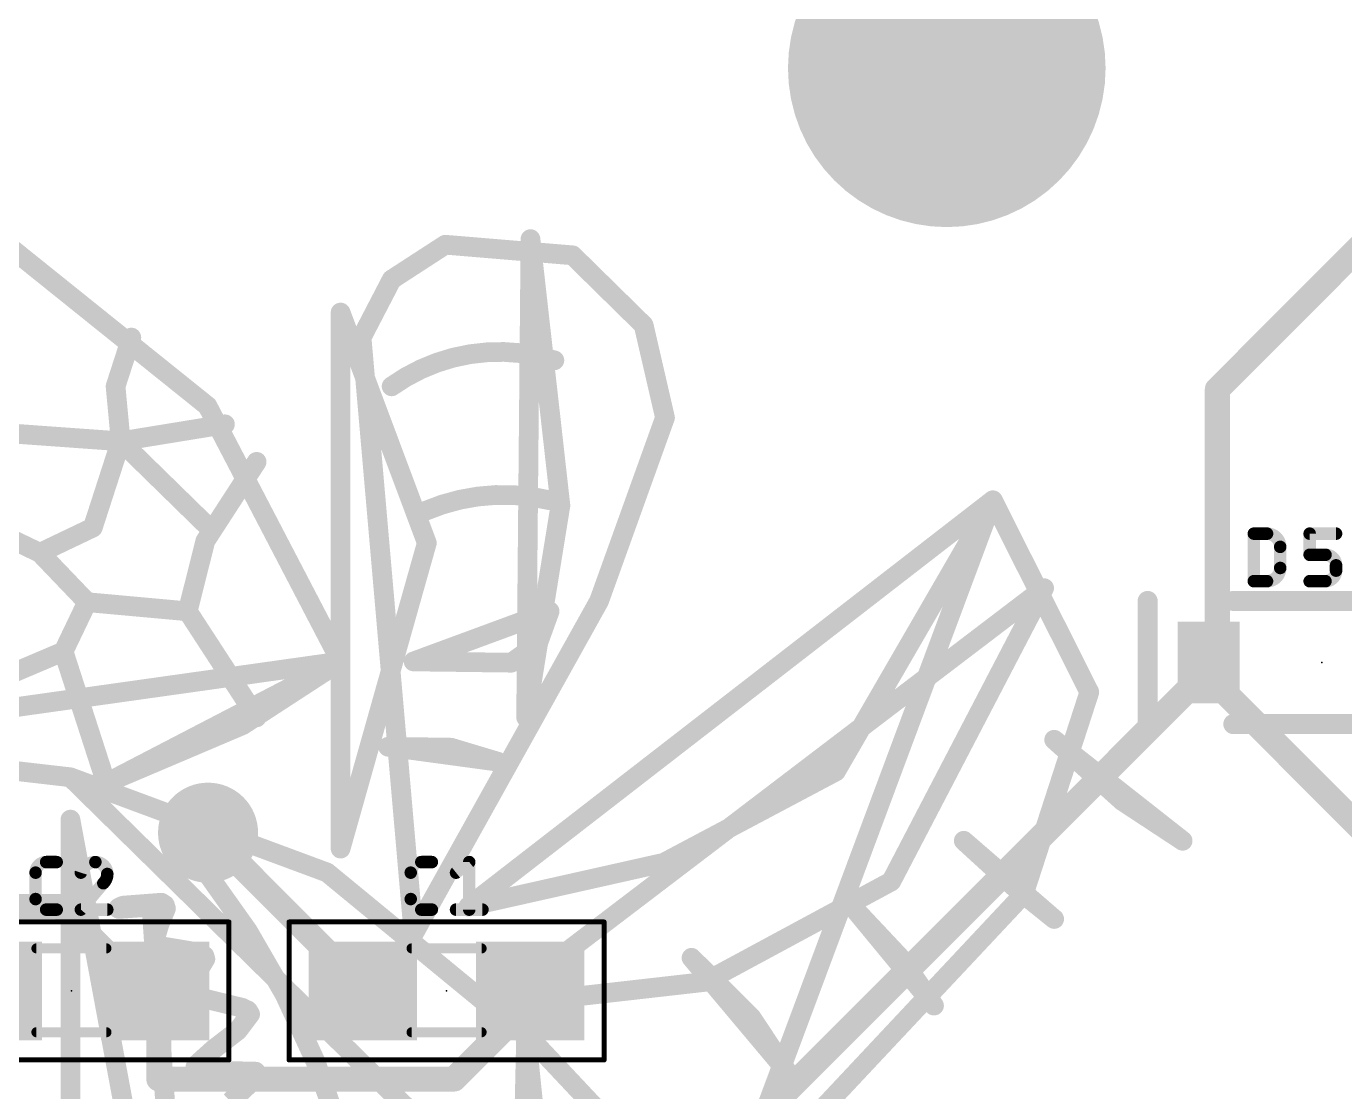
# Model space of a CAD drawing. Extents: x -10 to 314, y -10 to 86.
# Drawn here: x 201.15 to 214.54, y 6.12 to 16.93 of the extents above; entities that cross this region are included whole.
import ezdxf

# ---------------------------------------------------------------- set-up
doc = ezdxf.new("R2010")
doc.units = 0
for name, color, linetype in [('1', 12, 'CONTINUOUS'), ('17', 110, 'CONTINUOUS'), ('18', 110, 'CONTINUOUS'), ('21', 253, 'CONTINUOUS'), ('23', 53, 'CONTINUOUS'), ('25', 253, 'CONTINUOUS'), ('37', 253, 'CONTINUOUS'), ('39', 12, 'CONTINUOUS'), ('51', 253, 'CONTINUOUS')]:
    doc.layers.add(name, color=color, linetype=linetype)

# ---------------------------------------------------------------- blocks, each defined once
blk = doc.blocks.new('RECT')
blk.add_solid([(-0.5, -0.5), (0.5, -0.5), (-0.5, 0.5), (0.5, 0.5)])
blk = doc.blocks.new('ROUNDP')
at = {"const_width": 0.5}
blk.add_lwpolyline([(0, -0.25, 1), (0, 0.25, 1), (0, -0.25)], format="xyb", dxfattribs=at)
blk = doc.blocks.new('ROUNDV')
at = {"const_width": 0.5}
blk.add_lwpolyline([(0, -0.25, 1), (0, 0.25, 1), (0, -0.25)], format="xyb", dxfattribs=at)

msp = doc.modelspace()

# ---------------------------------------------------------------- linework, layer by layer
at = {"layer": '1', "const_width": 0.254}
for points in [[(213.25, 13.25), (216.75, 16.75)], [(213.25, 10.5), (213.25, 13.25)], [(213, 10.25), (213.1625, 10.4775)], [(213.25, 10.5), (213.1625, 10.4775)], [(213.25, 10.25), (213.1625, 10.4775)], [(213, 10.25), (206.25, 3.5)], [(215.5, 8), (213.25, 10.25)], [(203, 8.75), (204.5, 7.25)], [(198.5, 8), (201.5, 8)], [(201.5, 8), (202.25, 7.25)], [(202.25, 7.25), (202.4625, 7.1438)], [(204.5, 7.25), (204.5725, 7.1438)], [(202.5, 7), (202.4625, 7.1438)], [(206.25, 7), (206.2725, 7.1438)], [(202.5, 7), (202.5, 6.25)], [(205.5, 6.25), (206.25, 7)], [(202.5, 6.25), (205.5, 6.25)]]:
    msp.add_lwpolyline(points, dxfattribs=at)
at = {"layer": '1', "const_width": 0.127}
for points in [[(213.3135, 13.25, 1), (213.1865, 13.25)], [(213.2051, 13.2949, 1), (213.2949, 13.2051)], [(213.2218, 10.5003, 1), (213.1032, 10.4547)], [(213.1467, 10.539, 1), (213.1783, 10.416)], [(213.2142, 10.4406, 1), (213.1108, 10.5144)], [(213.2658, 10.4385, 1), (213.2342, 10.5615)], [(213.1865, 10.5, 1), (213.3135, 10.5)], [(212.9483, 10.2869, 1), (213.0517, 10.2131)], [(213.0449, 10.2051, 1), (212.9551, 10.2949)], [(213.2949, 10.2949, 1), (213.2051, 10.2051)], [(213.1907, 10.2272, 1), (213.3093, 10.2728)], [(203.0449, 8.7949, 1), (202.9551, 8.7051)], [(201.5449, 8.0449, 1), (201.4551, 7.9551)], [(201.5, 7.9365, 1), (201.5, 8.0635)], [(202.2784, 7.3068, 1), (202.2216, 7.1932)], [(204.5525, 7.2858, 1), (204.4475, 7.2142)], [(202.2051, 7.2051, 1), (202.2949, 7.2949)], [(202.5239, 7.1598, 1), (202.4011, 7.1277)], [(202.4341, 7.087, 1), (202.4909, 7.2005)], [(204.4551, 7.2051, 1), (204.5449, 7.2949)], [(204.52, 7.108, 1), (204.625, 7.1795)], [(206.3352, 7.1339, 1), (206.2098, 7.1536)], [(202.5635, 7, 1), (202.4365, 7)], [(206.2949, 6.9551, 1), (206.2051, 7.0449)], [(202.4386, 6.984, 1), (202.5614, 7.016)], [(206.1873, 7.0098, 1), (206.3127, 6.9902)], [(202.5, 6.3135, 1), (202.5, 6.1865)], [(202.4365, 6.25, 1), (202.5635, 6.25)], [(205.4551, 6.2949, 1), (205.5449, 6.2051)], [(205.5, 6.1865, 1), (205.5, 6.3135)]]:
    msp.add_lwpolyline(points, format="xyb", dxfattribs=at)
at = {"layer": '21', "const_width": 0.2032}
for points in [[(212.5425, 11.1025), (212.5425, 9.8525)], [(213.4125, 11.1025), (215.2125, 11.1025)], [(213.4125, 9.8525), (215.2125, 9.8525)]]:
    msp.add_lwpolyline(points, dxfattribs=at)
at = {"layer": '21', "const_width": 0.1016}
for points in [[(212.5933, 11.1025, 1), (212.4917, 11.1025)], [(213.4125, 11.1533, 1), (213.4125, 11.0517)], [(213.4125, 9.9033, 1), (213.4125, 9.8017)], [(212.4917, 9.8525, 1), (212.5933, 9.8525)]]:
    msp.add_lwpolyline(points, format="xyb", dxfattribs=at)
at = {"layer": '23'}
for p in [(214.3125, 10.4775), (201.6125, 7.1438), (205.4225, 7.1438)]:
    msp.add_point(p, dxfattribs=at)
at = {"layer": '25', "const_width": 0.127}
for points in [[(213.6207, 11.303), (213.6207, 11.7856)], [(213.6207, 11.7856), (213.7547, 11.7856)], [(214.1876, 11.5711), (214.1876, 11.7856)], [(214.1876, 11.7856), (214.4557, 11.7856)], [(213.8888, 11.6515), (213.8888, 11.4371)], [(214.3485, 11.5711), (214.1876, 11.5711)], [(214.4557, 11.4102), (214.4557, 11.4639)], [(213.7547, 11.303), (213.6207, 11.303)], [(214.1876, 11.303), (214.3485, 11.303)], [(201.3557, 8.4519), (201.4629, 8.4519)], [(205.1657, 8.4519), (205.2729, 8.4519)], [(205.5185, 8.3446), (205.6525, 8.4519)], [(205.6525, 8.4519), (205.6525, 7.9693)], [(201.2484, 8.0765), (201.2484, 8.3446)], [(201.9364, 8.2374), (201.7085, 7.9693)], [(205.0584, 8.0765), (205.0584, 8.3446)], [(201.4629, 7.9693), (201.3557, 7.9693)], [(201.7085, 7.9693), (201.9766, 7.9693)], [(205.2729, 7.9693), (205.1657, 7.9693)], [(205.5185, 7.9693), (205.7866, 7.9693)]]:
    msp.add_lwpolyline(points, dxfattribs=at)
at = {"layer": '25'}
for points, const_width in [([(213.6524, 11.7856, 1), (213.5889, 11.7856)], 0.0635), ([(213.6207, 11.8174, 1), (213.6207, 11.7538)], 0.0635), ([(213.8888, 11.6515, 0.4142), (213.7547, 11.7856)], 0.127), ([(213.7547, 11.8174, 1), (213.7547, 11.7538)], 0.0635), ([(213.7547, 11.7538, 1), (213.7547, 11.8174)], 0.0635), ([(214.2193, 11.7856, 1), (214.1558, 11.7856)], 0.0635), ([(214.1876, 11.8174, 1), (214.1876, 11.7538)], 0.0635), ([(214.4557, 11.7538, 1), (214.4557, 11.8174)], 0.0635), ([(213.9205, 11.6515, 1), (213.857, 11.6515)], 0.0635), ([(213.857, 11.6515, 1), (213.9205, 11.6515)], 0.0635), ([(214.1876, 11.6029, 1), (214.1876, 11.5394)], 0.0635), ([(214.1558, 11.5711, 1), (214.2193, 11.5711)], 0.0635), ([(214.4557, 11.4639, 0.4142), (214.3485, 11.5711)], 0.127), ([(214.3485, 11.6029, 1), (214.3485, 11.5394)], 0.0635), ([(214.3485, 11.5394, 1), (214.3485, 11.6029)], 0.0635), ([(214.4874, 11.4639, 1), (214.424, 11.4639)], 0.0635), ([(213.7547, 11.303, 0.4142), (213.8888, 11.4371)], 0.127), ([(213.9205, 11.4371, 1), (213.857, 11.4371)], 0.0635), ([(213.857, 11.4371, 1), (213.9205, 11.4371)], 0.0635), ([(214.3485, 11.303, 0.4142), (214.4557, 11.4102)], 0.127), ([(214.424, 11.4639, 1), (214.4874, 11.4639)], 0.0635), ([(214.4874, 11.4102, 1), (214.424, 11.4102)], 0.0635), ([(214.424, 11.4102, 1), (214.4874, 11.4102)], 0.0635), ([(213.6207, 11.3348, 1), (213.6207, 11.2713)], 0.0635), ([(213.5889, 11.303, 1), (213.6524, 11.303)], 0.0635), ([(213.7547, 11.3347, 1), (213.7547, 11.2713)], 0.0635), ([(213.7547, 11.2713, 1), (213.7547, 11.3348)], 0.0635), ([(214.1876, 11.3348, 1), (214.1876, 11.2713)], 0.0635), ([(214.3485, 11.3348, 1), (214.3485, 11.2713)], 0.0635), ([(214.3485, 11.2713, 1), (214.3485, 11.3348)], 0.0635), ([(201.3557, 8.4519, 0.4142), (201.2484, 8.3446)], 0.127), ([(201.3557, 8.4836, 1), (201.3557, 8.4201)], 0.0635), ([(201.3557, 8.4201, 1), (201.3557, 8.4836)], 0.0635), ([(201.4629, 8.4201, 1), (201.4629, 8.4836)], 0.0635), ([(201.8559, 8.4519, 0.3252), (201.7085, 8.3446)], 0.127), ([(201.9766, 8.3312, 0.4142), (201.8559, 8.4518)], 0.127), ([(201.8559, 8.4836, 1), (201.8559, 8.4201)], 0.0635), ([(201.8559, 8.4201, 1), (201.8559, 8.4836)], 0.0635), ([(205.1657, 8.4519, 0.4142), (205.0584, 8.3446)], 0.127), ([(205.1657, 8.4836, 1), (205.1657, 8.4201)], 0.0635), ([(205.1657, 8.4201, 1), (205.1657, 8.4836)], 0.0635), ([(205.2729, 8.4201, 1), (205.2729, 8.4836)], 0.0635), ([(205.6843, 8.4519, 1), (205.6208, 8.4519)], 0.0635), ([(205.6724, 8.4271, 1), (205.6327, 8.4766)], 0.0635), ([(201.2802, 8.3446, 1), (201.2167, 8.3446)], 0.0635), ([(201.2167, 8.3446, 1), (201.2802, 8.3446)], 0.0635), ([(201.6783, 8.3544, 1), (201.7387, 8.3348)], 0.0635), ([(201.9364, 8.2374, 0.2053), (201.9766, 8.3312)], 0.127), ([(201.9606, 8.2168, 1), (201.9122, 8.2579)], 0.0635), ([(202.0083, 8.3312, 1), (201.9448, 8.3312)], 0.0635), ([(201.9448, 8.3312, 1), (202.0083, 8.3312)], 0.0635), ([(205.0902, 8.3446, 1), (205.0267, 8.3446)], 0.0635), ([(205.0267, 8.3446, 1), (205.0902, 8.3446)], 0.0635), ([(205.4986, 8.3694, 1), (205.5383, 8.3198)], 0.0635), ([(201.9145, 8.2604, 1), (201.9583, 8.2144)], 0.0635), ([(201.2484, 8.0765, 0.4142), (201.3557, 7.9693)], 0.127), ([(201.2802, 8.0765, 1), (201.2167, 8.0765)], 0.0635), ([(201.2167, 8.0765, 1), (201.2802, 8.0765)], 0.0635), ([(205.0584, 8.0765, 0.4142), (205.1657, 7.9693)], 0.127), ([(205.0902, 8.0765, 1), (205.0267, 8.0765)], 0.0635), ([(205.0267, 8.0765, 1), (205.0902, 8.0765)], 0.0635), ([(201.3557, 8.001, 1), (201.3557, 7.9375)], 0.0635), ([(201.3557, 7.9375, 1), (201.3557, 8.001)], 0.0635), ([(201.4629, 7.9375, 1), (201.4629, 8.001)], 0.0635), ([(201.7085, 8.001, 1), (201.7085, 7.9375)], 0.0635), ([(201.6843, 7.9898, 1), (201.7327, 7.9487)], 0.0635), ([(201.9766, 7.9375, 1), (201.9766, 8.001)], 0.0635), ([(205.1657, 8.001, 1), (205.1657, 7.9375)], 0.0635), ([(205.1657, 7.9375, 1), (205.1657, 8.001)], 0.0635), ([(205.2729, 7.9375, 1), (205.2729, 8.001)], 0.0635), ([(205.5185, 8.001, 1), (205.5185, 7.9375)], 0.0635), ([(205.6208, 7.9693, 1), (205.6843, 7.9693)], 0.0635), ([(205.7866, 7.9375, 1), (205.7866, 8.001)], 0.0635)]:
    msp.add_lwpolyline(points, format="xyb", dxfattribs=dict(at, const_width=const_width))
at = {"layer": '37', "const_width": 0.2}
for points in [[(200.6291, 14.9803), (202.9944, 13.0813)], [(206.2304, 9.9213), (206.2744, 14.7753)], [(206.2744, 14.7753), (206.5786, 12.0712)], [(204.8653, 14.3654), (205.4092, 14.7182)], [(205.4092, 14.7182), (206.7021, 14.6107)], [(206.7021, 14.6107), (207.4239, 13.9016)], [(204.559, 13.7759), (204.8653, 14.3654)], [(205.222, 11.6908), (204.3461, 14.0299)], [(204.3461, 14.0299), (204.3461, 8.5885)], [(207.4239, 13.9016), (207.6407, 12.9633)], [(202.0607, 13.2808), (202.2211, 13.7759)], [(205.0875, 7.7226), (204.559, 13.7759)], [(202.1131, 12.7228), (202.0607, 13.2808)], [(202.9944, 13.0813), (204.3461, 10.4885)], [(202.1131, 12.7228), (203.1717, 12.8955)], [(207.6407, 12.9633), (206.9714, 11.1023)], [(202.1131, 12.7228), (200.8185, 12.8155)], [(201.8294, 11.847), (202.1131, 12.7228)], [(202.1131, 12.7228), (203.0408, 11.8163)], [(202.9724, 11.7108), (203.4936, 12.5144)], [(210.9705, 12.1247), (205.643, 8)], [(208.2867, 4.9331), (210.9705, 12.1247)], [(209.3759, 9.3718), (210.9705, 12.1247)], [(210.9705, 12.1247), (211.95, 10.1767)], [(206.5786, 12.0712), (206.2304, 9.9213)], [(200.7572, 11.847), (201.2924, 11.5906)], [(201.2924, 11.5906), (201.8294, 11.847)], [(202.793, 10.9975), (202.9724, 11.7108)], [(204.3461, 8.5885), (205.222, 11.6908)], [(201.2924, 11.5906), (201.7719, 11.0901)], [(211.491, 11.2323), (205.9235, 6.995)], [(209.9384, 8.2552), (211.491, 11.2323)], [(201.7719, 11.0901), (201.5322, 10.5897)], [(201.7719, 11.0901), (202.793, 10.9975)], [(206.9714, 11.1023), (205.0875, 7.7226)], [(202.793, 10.9975), (203.4936, 9.9213)], [(206.4688, 10.9975), (205.0875, 10.4885)], [(206.3504, 10.6699), (206.4688, 10.9975)], [(206.0807, 10.4758), (206.3504, 10.6699)], [(204.3461, 10.4885), (186.6667, 8)], [(201.5322, 10.5897), (201.0248, 10.3741)], [(201.5322, 10.5897), (201.9645, 9.2529)], [(204.3461, 10.4885), (201.9645, 9.2529)], [(203.3525, 9.8424), (204.3461, 10.4885)], [(205.0875, 10.4885), (206.0807, 10.4758)], [(211.95, 10.1767), (211.2846, 8.1279)], [(201.9645, 9.2529), (203.3525, 9.8424)], [(211.593, 9.6937), (212.2854, 9.0707)], [(212.8978, 8.6681), (211.593, 9.6937)], [(199.5294, 9.5517), (201.6025, 9.3128)], [(204.8284, 9.6224), (205.4677, 9.613)], [(205.9404, 9.4714), (204.8284, 9.6224)], [(205.4677, 9.613), (205.9404, 9.4714)], [(204.2085, 8.3465), (201.6025, 9.3128)], [(201.6025, 9.3128), (208.8251, 2.2218)], [(207.6286, 8.4452), (209.3759, 9.3718)], [(212.2854, 9.0707), (212.8978, 8.6681)], [(201.6025, 8.8831), (202.5954, 3.5469)], [(201.6025, -0.6409), (201.6025, 8.8831)], [(210.6748, 8.6681), (211.1765, 8.209)], [(211.593, 7.8743), (210.6748, 8.6681)], [(206.3216, 6.6093), (204.2085, 8.3465)], [(205.643, 8), (207.6286, 8.4452)], [(208.0486, 7.2361), (209.9384, 8.2552)], [(211.1765, 8.209), (211.593, 7.8743)], [(211.2846, 8.1279), (208.2867, 4.9331)], [(202.0922, 7.9884), (202.0885, 7.9825)], [(202.0885, 7.9825), (202.09, 7.9792)], [(202.09, 7.9792), (202.0951, 7.9764)], [(202.1025, 7.9951), (202.0922, 7.9884)], [(202.0951, 7.9764), (202.4251, 8)], [(202.1402, 8.01), (202.1025, 7.9951)], [(202.5261, 8.0396), (202.1402, 8.01)], [(202.4251, 8), (202.9724, 0.1836)], [(202.5043, 7.8158), (202.5729, 7.9801)], [(202.5615, 8.0164), (202.5261, 8.0396)], [(202.5729, 7.9801), (202.5615, 8.0164)], [(209.5435, 8), (210.0438, 7.468)], [(210.3728, 6.995), (209.5435, 8)], [(202.4573, 7.6555), (202.5043, 7.8158)], [(202.5292, 7.5967), (202.4573, 7.6555)], [(202.8102, 7.5501), (202.5292, 7.5967)], [(202.9288, 7.5232), (202.8102, 7.5501)], [(202.7937, 7.1702), (202.9727, 7.4679)], [(202.9629, 7.5003), (202.9288, 7.5232)], [(202.9727, 7.4679), (202.9629, 7.5003)], [(207.91, 7.4803), (208.5175, 6.8754)], [(208.8905, 6.3131), (207.91, 7.4803)], [(210.0438, 7.468), (210.3728, 6.995)], [(202.799, 7.1313), (202.7937, 7.1702)], [(202.826, 7.1001), (202.799, 7.1313)], [(205.9235, 6.995), (208.0486, 7.2361)], [(203.3498, 6.9721), (202.826, 7.1001)], [(203.3027, 6.7425), (203.4272, 6.9076)], [(203.4054, 6.9447), (203.3498, 6.9721)], [(203.4272, 6.9076), (203.4054, 6.9447)], [(208.5175, 6.8754), (208.8905, 6.3131)], [(203.0508, 6.548), (203.3027, 6.7425)], [(206.0977, 0.8704), (206.2304, 6.6995)], [(206.2304, 6.6995), (206.5639, 3.4405)], [(208.176, 4.637), (206.3216, 6.6093)], [(202.8781, 6.3914), (203.0508, 6.548)], [(202.8713, 6.3718), (202.8781, 6.3914)], [(202.8759, 6.3562), (202.8713, 6.3718)], [(202.9211, 6.338), (202.8759, 6.3562)], [(203.4837, 6.3246), (202.9211, 6.338)], [(203.2278, 6.0211), (203.4583, 6.2364)], [(203.4583, 6.2364), (203.4934, 6.2892)], [(203.4949, 6.3093), (203.4837, 6.3246)], [(203.4934, 6.2892), (203.4949, 6.3093)]]:
    msp.add_lwpolyline(points, dxfattribs=at)
at = {"layer": '37'}
for points, const_width in [([(206.3241, 14.7808, 1), (206.2247, 14.7697)], 0.1), ([(206.3244, 14.7748, 1), (206.2244, 14.7757)], 0.1), ([(205.4133, 14.768, 1), (205.405, 14.6684)], 0.1), ([(205.4364, 14.6762, 1), (205.382, 14.7601)], 0.1), ([(206.7371, 14.6464, 1), (206.667, 14.5751)], 0.1), ([(206.6979, 14.5609, 1), (206.7062, 14.6606)], 0.1), ([(204.9097, 14.3423, 1), (204.8209, 14.3884)], 0.1), ([(204.8381, 14.4073, 1), (204.8925, 14.3234)], 0.1), ([(204.3929, 14.0474, 1), (204.2993, 14.0124)], 0.1), ([(204.3961, 14.0299, 1), (204.2961, 14.0299)], 0.1), ([(207.4726, 13.9128, 1), (207.3751, 13.8903)], 0.1), ([(207.3888, 13.8659, 1), (207.4589, 13.9372)], 0.1), ([(202.2686, 13.7605, 1), (202.1735, 13.7913)], 0.1), ([(204.6088, 13.7802, 1), (204.5092, 13.7716)], 0.1), ([(204.5147, 13.799, 1), (204.6034, 13.7528)], 0.1), ([(206.5171, 13.5449, 0.2349), (204.8643, 13.2808)], 0.2), ([(206.5022, 13.4972, 1), (206.532, 13.5927)], 0.1), ([(202.1105, 13.2855, 1), (202.0109, 13.2761)], 0.1), ([(202.0131, 13.2962, 1), (202.1083, 13.2654)], 0.1), ([(204.8352, 13.3215, 1), (204.8933, 13.2401)], 0.1), ([(203.0387, 13.1044, 1), (202.9501, 13.0582)], 0.1), ([(202.9631, 13.0423, 1), (203.0257, 13.1203)], 0.1), ([(203.1798, 12.8461, 1), (203.1637, 12.9448)], 0.1), ([(207.592, 12.952, 1), (207.6894, 12.9745)], 0.1), ([(207.6878, 12.9463, 1), (207.5937, 12.9802)], 0.1), ([(202.105, 12.7721, 1), (202.1211, 12.6734)], 0.1), ([(202.148, 12.7585, 1), (202.0781, 12.687)], 0.1), ([(202.0633, 12.7181, 1), (202.1628, 12.7275)], 0.1), ([(202.1606, 12.7074, 1), (202.0655, 12.7382)], 0.1), ([(202.1095, 12.6729, 1), (202.1166, 12.7727)], 0.1), ([(203.5355, 12.4872, 1), (203.4516, 12.5416)], 0.1), ([(206.4688, 12.1247, 0.161), (205.2066, 12.0163)], 0.2), ([(206.4573, 12.0761, 1), (206.4804, 12.1734)], 0.1), ([(211.0151, 12.1472, 1), (210.9258, 12.1023)], 0.1), ([(211.0173, 12.1072, 1), (210.9236, 12.1422)], 0.1), ([(211.0137, 12.0997, 1), (210.9272, 12.1498)], 0.1), ([(211.0011, 12.0852, 1), (210.9399, 12.1643)], 0.1), ([(205.1869, 12.0623, 1), (205.2263, 11.9704)], 0.1), ([(206.5289, 12.0657, 1), (206.6283, 12.0768)], 0.1), ([(206.6279, 12.0632, 1), (206.5292, 12.0792)], 0.1), ([(201.8509, 11.8019, 1), (201.8078, 11.8921)], 0.1), ([(201.7818, 11.8624, 1), (201.8769, 11.8316)], 0.1), ([(202.9304, 11.738, 1), (203.0143, 11.6836)], 0.1), ([(203.0208, 11.6986, 1), (202.9239, 11.723)], 0.1), ([(203.0058, 11.7805, 1), (203.0757, 11.8521)], 0.1), ([(205.2701, 11.6772, 1), (205.1739, 11.7044)], 0.1), ([(201.2708, 11.6357, 1), (201.3139, 11.5454)], 0.1), ([(201.3285, 11.6252, 1), (201.2563, 11.556)], 0.1), ([(201.2708, 11.5455, 1), (201.314, 11.6357)], 0.1), ([(205.1752, 11.6733, 1), (205.2688, 11.7083)], 0.1), ([(211.5353, 11.2092, 1), (211.4466, 11.2555)], 0.1), ([(211.5212, 11.1926, 1), (211.4607, 11.2721)], 0.1), ([(201.7764, 11.1399, 1), (201.7674, 11.0403)], 0.1), ([(201.817, 11.0685, 1), (201.7268, 11.1117)], 0.1), ([(201.7358, 11.0555, 1), (201.808, 11.1247)], 0.1), ([(206.9244, 11.1192, 1), (207.0185, 11.0854)], 0.1), ([(207.0151, 11.078, 1), (206.9278, 11.1267)], 0.1), ([(202.8349, 11.0248, 1), (202.7511, 10.9702)], 0.1), ([(202.7445, 11.0097, 1), (202.8415, 10.9853)], 0.1), ([(202.7885, 10.9477, 1), (202.7975, 11.0473)], 0.1), ([(206.5159, 10.9805, 1), (206.4218, 11.0145)], 0.1), ([(206.4861, 10.9506, 1), (206.4515, 11.0444)], 0.1), ([(206.3034, 10.6869, 1), (206.3975, 10.6529)], 0.1), ([(206.3796, 10.6293, 1), (206.3212, 10.7105)], 0.1), ([(201.5797, 10.6051, 1), (201.4846, 10.5743)], 0.1), ([(201.4871, 10.6113, 1), (201.5772, 10.5681)], 0.1), ([(201.5517, 10.5437, 1), (201.5126, 10.6357)], 0.1), ([(204.3734, 10.4465, 1), (204.3189, 10.5304)], 0.1), ([(204.3691, 10.4441, 1), (204.3231, 10.5328)], 0.1), ([(204.3531, 10.4389, 1), (204.3391, 10.538)], 0.1), ([(205.0881, 10.5385, 1), (205.0869, 10.4385)], 0.1), ([(205.0702, 10.5354, 1), (205.1048, 10.4415)], 0.1), ([(204.3018, 10.4653, 1), (204.3905, 10.5116)], 0.1), ([(206.0515, 10.5164, 1), (206.1099, 10.4352)], 0.1), ([(206.0801, 10.4258, 1), (206.0814, 10.5258)], 0.1), ([(211.9976, 10.1613, 1), (211.9025, 10.1922)], 0.1), ([(211.9053, 10.1543, 1), (211.9947, 10.1992)], 0.1), ([(203.3253, 9.8843, 1), (203.3798, 9.8005)], 0.1), ([(203.3721, 9.7963, 1), (203.333, 9.8884)], 0.1), ([(203.4517, 9.894, 1), (203.5355, 9.9486)], 0.1), ([(206.1804, 9.9218, 1), (206.2804, 9.9209)], 0.1), ([(206.1811, 9.9293, 1), (206.2798, 9.9133)], 0.1), ([(211.6264, 9.7309, 1), (211.5595, 9.6566)], 0.1), ([(211.6239, 9.733, 1), (211.5621, 9.6544)], 0.1), ([(204.8291, 9.6724, 1), (204.8276, 9.5724)], 0.1), ([(204.8351, 9.672, 1), (204.8217, 9.5729)], 0.1), ([(205.4821, 9.6609, 1), (205.4534, 9.5651)], 0.1), ([(205.467, 9.563, 1), (205.4684, 9.663)], 0.1), ([(205.926, 9.4235, 1), (205.9547, 9.5193)], 0.1), ([(205.9336, 9.4218, 1), (205.9471, 9.5209)], 0.1), ([(201.6375, 9.3485, 1), (201.5674, 9.2771)], 0.1), ([(201.6199, 9.3597, 1), (201.5851, 9.2659)], 0.1), ([(201.5967, 9.2631, 1), (201.6082, 9.3625)], 0.1), ([(209.3326, 9.3969, 1), (209.4191, 9.3467)], 0.1), ([(209.3993, 9.3276, 1), (209.3524, 9.416)], 0.1), ([(201.945, 9.299, 1), (201.9841, 9.2069)], 0.1), ([(201.9415, 9.2973, 1), (201.9875, 9.2086)], 0.1), ([(201.9169, 9.2376, 1), (202.0121, 9.2683)], 0.1), ([(212.3129, 9.1125, 1), (212.2579, 9.0289)], 0.1), ([(212.252, 9.0335, 1), (212.3188, 9.1079)], 0.1), ([(201.6525, 8.8831, 1), (201.5525, 8.8831)], 0.1), ([(201.6516, 8.8922, 1), (201.5533, 8.8739)], 0.1), ([(210.7085, 8.705, 1), (210.641, 8.6312)], 0.1), ([(210.7075, 8.7059, 1), (210.642, 8.6303)], 0.1), ([(212.8669, 8.6288, 1), (212.9287, 8.7074)], 0.1), ([(212.8704, 8.6263, 1), (212.9253, 8.7099)], 0.1), ([(204.298, 8.6021, 1), (204.3942, 8.5749)], 0.1), ([(204.2961, 8.5885, 1), (204.3961, 8.5885)], 0.1), ([(203.8856, -0.0975, 0.2853), (202.9724, 8.3622)], 0.2), ([(203.0117, 8.393, 1), (202.933, 8.3315)], 0.1), ([(204.2403, 8.3852, 1), (204.1768, 8.3079)], 0.1), ([(204.1911, 8.2996, 1), (204.2259, 8.3934)], 0.1), ([(207.6052, 8.4894, 1), (207.652, 8.4011)], 0.1), ([(207.6395, 8.3964, 1), (207.6177, 8.494)], 0.1), ([(209.894, 8.2784, 1), (209.9827, 8.2321)], 0.1), ([(209.9621, 8.2112, 1), (209.9146, 8.2992)], 0.1), ([(211.2078, 8.248, 1), (211.1452, 8.1701)], 0.1), ([(211.1428, 8.1722, 1), (211.2103, 8.2459)], 0.1), ([(211.2371, 8.1434, 1), (211.3322, 8.1125)], 0.1), ([(211.3211, 8.0937, 1), (211.2482, 8.1622)], 0.1), ([(202.1337, 8.0038, 1), (202.0432, 7.9612)], 0.1), ([(202.0463, 8.0094, 1), (202.1306, 7.9557)], 0.1), ([(202.114, 8.0231, 1), (202.0661, 7.9353)], 0.1), ([(202.0651, 8.0304, 1), (202.1193, 7.9464)], 0.1), ([(202.0448, 7.9579, 1), (202.1353, 8.0005)], 0.1), ([(202.0915, 8.0263, 1), (202.0987, 7.9266)], 0.1), ([(202.1344, 7.9616, 1), (202.05, 8.0152)], 0.1), ([(202.0841, 8.0416, 1), (202.1209, 7.9486)], 0.1), ([(202.0711, 7.9325, 1), (202.119, 8.0203)], 0.1), ([(202.1296, 7.9531, 1), (202.0754, 8.0371)], 0.1), ([(202.1363, 8.0598, 1), (202.144, 7.9601)], 0.1), ([(202.1586, 7.9635, 1), (202.1217, 8.0564)], 0.1), ([(202.4749, 8.0035, 1), (202.3752, 7.9965)], 0.1), ([(202.4286, 7.9501, 1), (202.4215, 8.0499)], 0.1), ([(202.5536, 8.0814, 1), (202.4987, 7.9978)], 0.1), ([(202.6091, 8.0315, 1), (202.5138, 8.0014)], 0.1), ([(202.5299, 7.9897, 1), (202.5223, 8.0895)], 0.1), ([(202.5252, 7.9651, 1), (202.6206, 7.9952)], 0.1), ([(202.619, 7.9609, 1), (202.5268, 7.9994)], 0.1), ([(202.534, 7.9746, 1), (202.5889, 8.0582)], 0.1), ([(205.6321, 8.0488, 1), (205.654, 7.9512)], 0.1), ([(205.6124, 8.0395, 1), (205.6736, 7.9605)], 0.1), ([(209.58, 8.0343, 1), (209.5071, 7.9657)], 0.1), ([(209.5821, 8.0318, 1), (209.505, 7.9682)], 0.1), ([(202.5522, 7.8017, 1), (202.4563, 7.8298)], 0.1), ([(211.5603, 7.8364, 1), (211.6257, 7.9121)], 0.1), ([(211.5617, 7.8353, 1), (211.6243, 7.9132)], 0.1), ([(202.4581, 7.835, 1), (202.5504, 7.7965)], 0.1), ([(205.0438, 7.747, 1), (205.1312, 7.6983)], 0.1), ([(205.0377, 7.7183, 1), (205.1373, 7.727)], 0.1), ([(202.4889, 7.6942, 1), (202.4256, 7.6168)], 0.1), ([(202.4093, 7.6696, 1), (202.5052, 7.6414)], 0.1), ([(202.5373, 7.646, 1), (202.521, 7.5474)], 0.1), ([(202.4975, 7.558, 1), (202.5608, 7.6354)], 0.1), ([(202.8212, 7.5989, 1), (202.7991, 7.5014)], 0.1), ([(202.802, 7.5008, 1), (202.8184, 7.5995)], 0.1), ([(202.9567, 7.5647, 1), (202.9009, 7.4817)], 0.1), ([(203.0108, 7.5148, 1), (202.915, 7.4859)], 0.1), ([(202.9178, 7.4745, 1), (202.9399, 7.572)], 0.1), ([(202.9248, 7.4534, 1), (203.0206, 7.4823)], 0.1), ([(203.0155, 7.4421, 1), (202.9298, 7.4936)], 0.1), ([(202.935, 7.4588, 1), (202.9908, 7.5418)], 0.1), ([(207.9483, 7.5125, 1), (207.8717, 7.4482)], 0.1), ([(207.9453, 7.5157, 1), (207.8747, 7.4449)], 0.1), ([(210.0849, 7.4966, 1), (210.0028, 7.4394)], 0.1), ([(210.0074, 7.4337, 1), (210.0803, 7.5023)], 0.1), ([(202.8432, 7.177, 1), (202.7441, 7.1634)], 0.1), ([(202.7508, 7.1959, 1), (202.8365, 7.1444)], 0.1), ([(202.8368, 7.1641, 1), (202.7612, 7.0986)], 0.1), ([(208.0248, 7.2801, 1), (208.0723, 7.192)], 0.1), ([(208.0542, 7.1864, 1), (208.0429, 7.2857)], 0.1), ([(202.7495, 7.1245, 1), (202.8485, 7.1381)], 0.1), ([(202.8379, 7.1487, 1), (202.8142, 7.0515)], 0.1), ([(202.7882, 7.0674, 1), (202.8638, 7.1328)], 0.1), ([(203.3719, 7.017, 1), (203.3277, 6.9273)], 0.1), ([(203.3379, 6.9236, 1), (203.3616, 7.0207)], 0.1), ([(203.4486, 6.97, 1), (203.3623, 6.9194)], 0.1), ([(203.3833, 6.8999, 1), (203.4275, 6.9896)], 0.1), ([(203.3841, 6.8823, 1), (203.4704, 6.9329)], 0.1), ([(203.4672, 6.8775, 1), (203.3873, 6.9377)], 0.1), ([(205.9179, 7.0447, 1), (205.9291, 6.9453)], 0.1), ([(205.8932, 7.0348, 1), (205.9538, 6.9552)], 0.1), ([(208.5592, 6.903, 1), (208.4759, 6.8477)], 0.1), ([(210.3318, 6.9664, 1), (210.4139, 7.0235)], 0.1), ([(210.3343, 6.9632, 1), (210.4114, 7.0268)], 0.1), ([(203.3333, 6.7029, 1), (203.2721, 6.782)], 0.1), ([(208.4823, 6.8399, 1), (208.5528, 6.9108)], 0.1), ([(203.2628, 6.7726, 1), (203.3426, 6.7124)], 0.1), ([(206.2804, 6.6984, 1), (206.1804, 6.7007)], 0.1), ([(206.2802, 6.7046, 1), (206.1807, 6.6944)], 0.1), ([(206.358, 6.6435, 1), (206.2852, 6.575)], 0.1), ([(206.2898, 6.5707, 1), (206.3533, 6.6479)], 0.1), ([(203.0203, 6.5876, 1), (203.0814, 6.5084)], 0.1), ([(203.0844, 6.511, 1), (203.0172, 6.5851)], 0.1), ([(202.9192, 6.386, 1), (202.8233, 6.3575)], 0.1), ([(202.824, 6.3881, 1), (202.9185, 6.3554)], 0.1), ([(202.8946, 6.4026, 1), (202.8572, 6.3098)], 0.1), ([(202.8445, 6.4285, 1), (202.9117, 6.3544)], 0.1), ([(202.9253, 6.3751, 1), (202.8308, 6.4078)], 0.1), ([(202.9222, 6.388, 1), (202.9199, 6.288)], 0.1), ([(202.9024, 6.2916, 1), (202.9397, 6.3844)], 0.1), ([(202.828, 6.342, 1), (202.9238, 6.3704)], 0.1), ([(203.4167, 6.2641, 1), (203.5, 6.2088)], 0.1), ([(203.4924, 6.1999, 1), (203.4242, 6.273)], 0.1), ([(203.5239, 6.3542, 1), (203.4434, 6.2949)], 0.1), ([(203.4435, 6.2931, 1), (203.5432, 6.2854)], 0.1), ([(203.5448, 6.3055, 1), (203.4451, 6.3132)], 0.1), ([(203.535, 6.2616, 1), (203.4517, 6.3169)], 0.1), ([(203.4547, 6.2797, 1), (203.5352, 6.339)], 0.1), ([(203.4825, 6.2746, 1), (203.4849, 6.3745)], 0.1), ([(208.8488, 6.2854, 1), (208.9321, 6.3407)], 0.1), ([(208.8522, 6.2809, 1), (208.9288, 6.3452)], 0.1)]:
    msp.add_lwpolyline(points, format="xyb", dxfattribs=dict(at, const_width=const_width))
at = {"layer": '39', "const_width": 0.0508}
for points in [[(200.0125, 7.8438), (203.2125, 7.8438)], [(203.2125, 7.8438), (203.2125, 6.4438)], [(203.8225, 7.8438), (207.0225, 7.8438)], [(203.8225, 6.4438), (203.8225, 7.8438)], [(207.0225, 7.8438), (207.0225, 6.4438)], [(203.2125, 6.4438), (200.0125, 6.4438)], [(207.0225, 6.4438), (203.8225, 6.4438)]]:
    msp.add_lwpolyline(points, dxfattribs=at)
at = {"layer": '39', "const_width": 0.0254}
for points in [[(203.2252, 7.8438, 1), (203.1998, 7.8438)], [(203.2125, 7.8311, 1), (203.2125, 7.8564)], [(203.8352, 7.8438, 1), (203.8098, 7.8438)], [(203.8225, 7.8564, 1), (203.8225, 7.8311)], [(207.0352, 7.8438, 1), (207.0098, 7.8438)], [(207.0225, 7.8311, 1), (207.0225, 7.8564)], [(203.1998, 6.4438, 1), (203.2252, 6.4438)], [(203.2125, 6.4311, 1), (203.2125, 6.4565)], [(203.8225, 6.4565, 1), (203.8225, 6.4311)], [(203.8098, 6.4438, 1), (203.8352, 6.4438)], [(207.0098, 6.4438, 1), (207.0352, 6.4438)], [(207.0225, 6.4311, 1), (207.0225, 6.4565)]]:
    msp.add_lwpolyline(points, format="xyb", dxfattribs=at)
at = {"layer": '51', "const_width": 0.0508}
for points in [[(201.2565, 7.6012, 1), (201.2565, 7.5503)], [(201.9685, 7.5503, 1), (201.9685, 7.6012)], [(205.0665, 7.6012, 1), (205.0665, 7.5503)], [(205.7785, 7.5503, 1), (205.7785, 7.6012)], [(201.2565, 6.7502, 1), (201.2565, 6.6993)], [(201.9685, 6.6993, 1), (201.9685, 6.7502)], [(205.0665, 6.7502, 1), (205.0665, 6.6993)], [(205.7785, 6.6993, 1), (205.7785, 6.7502)]]:
    msp.add_lwpolyline(points, format="xyb", dxfattribs=at)
at = {"layer": '51', "const_width": 0.1016}
for points in [[(201.2565, 7.5758), (201.9685, 7.5758)], [(205.0665, 7.5758), (205.7785, 7.5758)], [(201.2565, 6.7248), (201.9685, 6.7248)], [(205.0665, 6.7248), (205.7785, 6.7248)]]:
    msp.add_lwpolyline(points, dxfattribs=at)

# ---------------------------------------------------------------- block references
at = {"layer": '1', "xscale": 0.63, "yscale": 0.83}
msp.add_blockref('RECT', (213.1625, 10.4775), dxfattribs=at)
at = {"layer": '1', "xscale": 1.1}
for p in [(200.7625, 7.1438), (202.4625, 7.1438), (204.5725, 7.1438), (206.2725, 7.1438)]:
    msp.add_blockref('RECT', p, dxfattribs=at)
at = {"layer": '17', "xscale": 3.2258, "yscale": 3.2258}
msp.add_blockref('ROUNDP', (210.5025, 16.51), dxfattribs=at)
at = {"layer": '18', "xscale": 1.016, "yscale": 1.016}
msp.add_blockref('ROUNDV', (203, 8.75), dxfattribs=at)
msp.add_blockref('ROUNDV', (203, 8.75), dxfattribs=at)
at = {"layer": '51', "xscale": 0.5001, "yscale": 0.95}
for p in [(201.0243, 7.1489), (202.1928, 7.1489), (204.8344, 7.1489), (206.0028, 7.1489)]:
    msp.add_blockref('RECT', p, dxfattribs=at)

doc.saveas('drawing.dxf')
